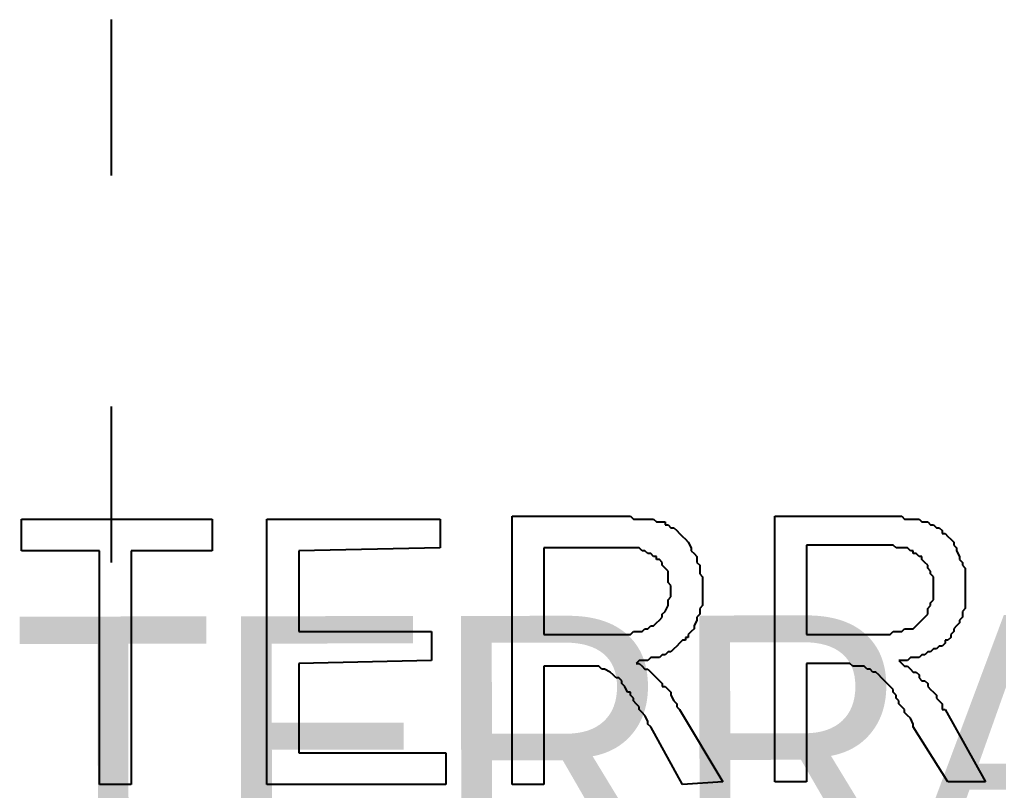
# Model space of a CAD drawing. Header units: millimetres. Extents: x 30 to 54214, y -4580 to 38782.
# Drawn here: x 19434 to 21430, y 5671 to 7242 of the extents above; entities that cross this region are included whole.
import ezdxf

# ---------------------------------------------------------------- set-up
doc = ezdxf.new("R2010")
doc.units = ezdxf.units.MM
doc.layers.add('A-ARCH-REF', color=8, linetype='CONTINUOUS')

msp = doc.modelspace()

# ---------------------------------------------------------------- linework, layer by layer
at = {"layer": 'A-ARCH-REF'}
for p, q in [((19620.3, 7241.7), (19620.3, 6923.9)), ((19620.3, 6453.2), (19620.3, 6135.4)), ((20438.3, 5682.3), (20438.3, 6229.5)), ((20438.3, 6229.5), (20650.1, 6229.5)), ((20650.1, 6229.5), (20661.9, 6229.5)), ((20661.9, 6229.5), (20667.7, 6229.5)), ((20667.7, 6229.5), (20679.5, 6229.5)), ((20679.5, 6229.5), (20685.4, 6223.7)), ((20973.7, 5688.2), (20973.7, 6229.5)), ((20973.7, 6229.5), (21191.4, 6229.5)), ((21191.4, 6229.5), (21197.3, 6229.5)), ((21197.3, 6229.5), (21209.1, 6229.5)), ((21209.1, 6229.5), (21215, 6229.5)), ((21215, 6229.5), (21220.9, 6229.5)), ((21220.9, 6229.5), (21232.6, 6229.5)), ((21232.6, 6229.5), (21238.5, 6223.7)), ((19437.9, 6158.9), (19437.9, 6223.7)), ((19437.9, 6223.7), (19826.3, 6223.7)), ((19826.3, 6223.7), (19826.3, 6158.9)), ((19938.1, 5682.3), (19938.1, 6223.7)), ((19938.1, 6223.7), (20291.1, 6223.7)), ((20291.1, 6223.7), (20291.1, 6164.8)), ((20685.4, 6223.7), (20691.3, 6223.7)), ((20691.3, 6223.7), (20697.2, 6223.7)), ((20697.2, 6223.7), (20708.9, 6223.7)), ((20708.9, 6223.7), (20714.8, 6223.7)), ((20714.8, 6223.7), (20720.7, 6223.7)), ((20720.7, 6223.7), (20726.6, 6223.7)), ((20726.6, 6223.7), (20732.5, 6217.8)), ((20732.5, 6217.8), (20738.4, 6217.8)), ((20738.4, 6217.8), (20744.2, 6217.8)), ((20744.2, 6217.8), (20750.1, 6217.8)), ((20750.1, 6217.8), (20750.1, 6211.9)), ((20750.1, 6211.9), (20756, 6211.9)), ((20756, 6211.9), (20761.9, 6206)), ((21238.5, 6223.7), (21244.4, 6223.7)), ((21244.4, 6223.7), (21250.3, 6223.7)), ((21250.3, 6223.7), (21256.2, 6223.7)), ((21256.2, 6223.7), (21262.1, 6223.7)), ((21262.1, 6223.7), (21267.9, 6223.7)), ((21267.9, 6223.7), (21273.8, 6217.8)), ((21273.8, 6217.8), (21279.7, 6217.8)), ((21279.7, 6217.8), (21285.6, 6217.8)), ((21285.6, 6217.8), (21291.5, 6211.9)), ((21291.5, 6211.9), (21297.4, 6211.9)), ((21297.4, 6211.9), (21303.2, 6206)), ((20761.9, 6206), (20767.8, 6206)), ((20767.8, 6206), (20773.7, 6200.1)), ((20773.7, 6200.1), (20779.5, 6194.2)), ((20779.5, 6194.2), (20785.4, 6188.4)), ((20785.4, 6188.4), (20791.3, 6182.5)), ((21303.2, 6206), (21309.1, 6206)), ((21309.1, 6206), (21315, 6200.1)), ((21315, 6200.1), (21315, 6194.2)), ((21315, 6194.2), (21320.9, 6194.2)), ((21320.9, 6194.2), (21326.8, 6188.4)), ((21326.8, 6188.4), (21332.7, 6182.5)), ((20791.3, 6182.5), (20797.2, 6176.6)), ((20797.2, 6176.6), (20803.1, 6164.8)), ((21191.4, 6170.7), (21038.5, 6170.7)), ((21038.5, 6170.7), (21038.5, 5988.3)), ((21197.3, 6170.7), (21191.4, 6170.7)), ((21209.1, 6170.7), (21197.3, 6170.7)), ((21215, 6170.7), (21209.1, 6170.7)), ((21220.9, 6164.8), (21215, 6170.7)), ((21332.7, 6182.5), (21338.6, 6176.6)), ((21338.6, 6176.6), (21338.6, 6170.7)), ((21338.6, 6170.7), (21344.4, 6164.8)), ((19596.8, 6158.9), (19437.9, 6158.9)), ((19596.8, 5682.3), (19596.8, 6158.9)), ((19826.3, 6158.9), (19661.5, 6158.9)), ((19661.5, 6158.9), (19661.5, 5682.3)), ((20291.1, 6164.8), (20002.8, 6158.9)), ((20002.8, 6158.9), (20002.8, 5994.2)), ((20656, 6164.8), (20503, 6164.8)), ((20503, 6164.8), (20503, 5988.3)), ((20661.9, 6164.8), (20656, 6164.8)), ((20667.7, 6164.8), (20661.9, 6164.8)), ((20679.5, 6164.8), (20667.7, 6164.8)), ((20685.4, 6164.8), (20679.5, 6164.8)), ((20691.3, 6164.8), (20685.4, 6164.8)), ((20697.2, 6164.8), (20691.3, 6164.8)), ((20703, 6158.9), (20697.2, 6164.8)), ((20708.9, 6158.9), (20703, 6158.9)), ((20714.8, 6153.1), (20708.9, 6158.9)), ((20720.7, 6153.1), (20714.8, 6153.1)), ((20726.6, 6147.2), (20720.7, 6153.1)), ((20803.1, 6164.8), (20803.1, 6158.9)), ((20803.1, 6158.9), (20809, 6153.1)), ((20809, 6153.1), (20814.8, 6147.2)), ((21226.8, 6164.8), (21220.9, 6164.8)), ((21238.5, 6164.8), (21226.8, 6164.8)), ((21244.4, 6164.8), (21238.5, 6164.8)), ((21250.3, 6158.9), (21244.4, 6164.8)), ((21256.2, 6158.9), (21250.3, 6158.9)), ((21256.2, 6153.1), (21256.2, 6158.9)), ((21262.1, 6153.1), (21256.2, 6153.1)), ((21267.9, 6147.2), (21262.1, 6153.1)), ((21344.4, 6164.8), (21344.4, 6158.9)), ((21344.4, 6158.9), (21350.3, 6147.2)), ((20732.5, 6147.2), (20726.6, 6147.2)), ((20732.5, 6141.3), (20732.5, 6147.2)), ((20738.4, 6141.3), (20732.5, 6141.3)), ((20744.2, 6135.4), (20738.4, 6141.3)), ((20744.2, 6129.5), (20744.2, 6135.4)), ((20750.1, 6123.6), (20744.2, 6129.5)), ((20814.8, 6147.2), (20814.8, 6141.3)), ((20814.8, 6141.3), (20814.8, 6135.4)), ((20814.8, 6135.4), (20820.7, 6129.5)), ((20820.7, 6129.5), (20820.7, 6123.6)), ((21273.8, 6147.2), (21267.9, 6147.2)), ((21273.8, 6141.3), (21273.8, 6147.2)), ((21279.7, 6135.4), (21273.8, 6141.3)), ((21285.6, 6129.5), (21279.7, 6135.4)), ((21285.6, 6123.6), (21285.6, 6129.5)), ((21350.3, 6147.2), (21350.3, 6141.3)), ((21350.3, 6141.3), (21356.2, 6135.4)), ((21356.2, 6135.4), (21356.2, 6129.5)), ((21356.2, 6129.5), (21362.1, 6123.6)), ((20756, 6117.7), (20750.1, 6123.6)), ((20756, 6111.9), (20756, 6117.7)), ((20756, 6100.1), (20756, 6111.9)), ((20820.7, 6123.6), (20820.7, 6111.9)), ((20820.7, 6111.9), (20826.6, 6106)), ((21291.5, 6117.7), (21285.6, 6123.6)), ((21291.5, 6111.9), (21291.5, 6117.7)), ((21297.4, 6106), (21291.5, 6111.9)), ((21362.1, 6123.6), (21362.1, 6117.7)), ((21362.1, 6117.7), (21362.1, 6106)), ((20756, 6094.2), (20756, 6100.1)), ((20761.9, 6088.3), (20756, 6094.2)), ((20761.9, 6082.4), (20761.9, 6088.3)), ((20826.6, 6106), (20826.6, 6100.1)), ((20826.6, 6100.1), (20826.6, 6094.2)), ((20826.6, 6094.2), (20826.6, 6082.4)), ((21297.4, 6094.2), (21297.4, 6106)), ((21297.4, 6088.3), (21297.4, 6094.2)), ((21297.4, 6082.4), (21297.4, 6088.3)), ((21362.1, 6106), (21362.1, 6100.1)), ((21362.1, 6100.1), (21362.1, 6094.2)), ((21362.1, 6094.2), (21362.1, 6082.4)), ((20761.9, 6070.7), (20761.9, 6082.4)), ((20761.9, 6064.8), (20761.9, 6070.7)), ((20826.6, 6082.4), (20826.6, 6070.7)), ((20826.6, 6070.7), (20826.6, 6064.8)), ((21297.4, 6076.6), (21297.4, 6082.4)), ((21297.4, 6064.8), (21297.4, 6076.6)), ((21362.1, 6082.4), (21362.1, 6070.7)), ((21362.1, 6070.7), (21362.1, 6064.8)), ((20756, 6058.9), (20761.9, 6064.8)), ((20756, 6053), (20756, 6058.9)), ((20756, 6047.1), (20756, 6053)), ((20826.6, 6064.8), (20826.6, 6058.9)), ((20826.6, 6058.9), (20826.6, 6047.1)), ((21291.5, 6053), (21297.4, 6058.9)), ((21291.5, 6047.1), (21291.5, 6053)), ((21297.4, 6058.9), (21297.4, 6064.8)), ((21362.1, 6064.8), (21362.1, 6058.9)), ((21362.1, 6058.9), (21362.1, 6053)), ((21362.1, 6053), (21362.1, 6041.2)), ((20744.2, 6029.5), (20750.1, 6035.4)), ((20744.2, 6023.6), (20744.2, 6029.5)), ((20750.1, 6035.4), (20756, 6047.1)), ((20820.7, 6029.5), (20814.8, 6023.6)), ((20826.6, 6047.1), (20820.7, 6041.2)), ((20820.7, 6041.2), (20820.7, 6035.4)), ((20820.7, 6035.4), (20820.7, 6029.5)), ((21279.7, 6023.6), (21285.6, 6029.5)), ((21285.6, 6041.2), (21291.5, 6047.1)), ((21285.6, 6035.4), (21285.6, 6041.2)), ((21285.6, 6029.5), (21285.6, 6035.4)), ((21362.1, 6041.2), (21356.2, 6035.4)), ((21356.2, 6035.4), (21356.2, 6029.5)), ((21356.2, 6029.5), (21356.2, 6023.6)), ((20726.6, 6005.9), (20732.5, 6011.8)), ((20732.5, 6011.8), (20738.4, 6017.7)), ((20738.4, 6017.7), (20744.2, 6023.6)), ((20814.8, 6017.7), (20809, 6005.9)), ((20814.8, 6023.6), (20814.8, 6017.7)), ((21262.1, 6005.9), (21267.9, 6011.8)), ((21267.9, 6011.8), (21273.8, 6017.7)), ((21273.8, 6017.7), (21279.7, 6023.6)), ((21350.3, 6011.8), (21344.4, 6005.9)), ((21356.2, 6023.6), (21350.3, 6017.7)), ((21350.3, 6017.7), (21350.3, 6011.8)), ((20002.8, 5994.2), (20273.5, 5994.2)), ((20273.5, 5994.2), (20273.5, 5935.3)), ((20679.5, 5988.3), (20685.4, 5994.2)), ((20685.4, 5994.2), (20691.3, 5994.2)), ((20691.3, 5994.2), (20697.2, 5994.2)), ((20697.2, 5994.2), (20703, 5994.2)), ((20703, 5994.2), (20708.9, 6000.1)), ((20708.9, 6000.1), (20714.8, 6000.1)), ((20714.8, 6000.1), (20720.7, 6005.9)), ((20720.7, 6005.9), (20726.6, 6005.9)), ((20803.1, 5994.2), (20797.2, 5988.3)), ((20809, 6000.1), (20803.1, 5994.2)), ((20809, 6005.9), (20809, 6000.1)), ((21209.1, 5988.3), (21215, 5994.2)), ((21215, 5994.2), (21220.9, 5994.2)), ((21220.9, 5994.2), (21226.8, 5994.2)), ((21226.8, 5994.2), (21232.6, 5994.2)), ((21232.6, 5994.2), (21238.5, 6000.1)), ((21238.5, 6000.1), (21244.4, 6000.1)), ((21244.4, 6000.1), (21256.2, 6000.1)), ((21256.2, 6000.1), (21262.1, 6005.9)), ((21338.6, 5994.2), (21332.7, 5988.3)), ((21344.4, 6005.9), (21338.6, 6000.1)), ((21338.6, 6000.1), (21338.6, 5994.2)), ((20503, 5988.3), (20638.3, 5988.3)), ((20638.3, 5988.3), (20650.1, 5988.3)), ((20650.1, 5988.3), (20656, 5988.3)), ((20656, 5988.3), (20661.9, 5988.3)), ((20661.9, 5988.3), (20673.6, 5988.3)), ((20673.6, 5988.3), (20679.5, 5988.3)), ((20779.5, 5970.6), (20773.7, 5964.8)), ((20785.4, 5976.5), (20779.5, 5970.6)), ((20791.3, 5976.5), (20785.4, 5976.5)), ((20797.2, 5982.4), (20791.3, 5982.4)), ((20791.3, 5982.4), (20791.3, 5976.5)), ((20797.2, 5988.3), (20797.2, 5982.4)), ((21038.5, 5988.3), (21179.7, 5988.3)), ((21179.7, 5988.3), (21185.6, 5988.3)), ((21185.6, 5988.3), (21191.4, 5988.3)), ((21191.4, 5988.3), (21203.2, 5988.3)), ((21203.2, 5988.3), (21209.1, 5988.3)), ((21320.9, 5970.6), (21315, 5964.8)), ((21326.8, 5976.5), (21320.9, 5976.5)), ((21320.9, 5976.5), (21320.9, 5970.6)), ((21332.7, 5982.4), (21326.8, 5976.5)), ((21332.7, 5988.3), (21332.7, 5982.4)), ((20756, 5953), (20750.1, 5947.1)), ((20761.9, 5953), (20756, 5953)), ((20767.8, 5958.9), (20761.9, 5953)), ((20773.7, 5964.8), (20767.8, 5958.9)), ((21285.6, 5953), (21279.7, 5947.1)), ((21291.5, 5953), (21285.6, 5953)), ((21297.4, 5958.9), (21291.5, 5953)), ((21303.2, 5958.9), (21297.4, 5958.9)), ((21309.1, 5964.8), (21303.2, 5958.9)), ((21315, 5964.8), (21309.1, 5964.8)), ((20273.5, 5935.3), (20002.8, 5929.4)), ((20002.8, 5929.4), (20002.8, 5747)), ((20697.2, 5935.3), (20691.3, 5929.4)), ((20691.3, 5929.4), (20697.2, 5929.4)), ((20708.9, 5935.3), (20697.2, 5935.3)), ((20697.2, 5929.4), (20703, 5923.6)), ((20714.8, 5935.3), (20708.9, 5935.3)), ((20720.7, 5941.2), (20714.8, 5935.3)), ((20726.6, 5941.2), (20720.7, 5941.2)), ((20738.4, 5941.2), (20726.6, 5941.2)), ((20744.2, 5947.1), (20738.4, 5941.2)), ((20750.1, 5947.1), (20744.2, 5947.1)), ((21114.9, 5929.4), (21038.5, 5929.4)), ((21038.5, 5929.4), (21038.5, 5688.2)), ((21126.7, 5929.4), (21114.9, 5929.4)), ((21132.6, 5923.6), (21126.7, 5929.4)), ((21232.6, 5935.3), (21226.8, 5935.3)), ((21226.8, 5935.3), (21232.6, 5929.4)), ((21238.5, 5935.3), (21232.6, 5935.3)), ((21232.6, 5929.4), (21238.5, 5923.6)), ((21244.4, 5935.3), (21238.5, 5935.3)), ((21250.3, 5941.2), (21244.4, 5935.3)), ((21262.1, 5941.2), (21250.3, 5941.2)), ((21267.9, 5941.2), (21262.1, 5941.2)), ((21273.8, 5947.1), (21267.9, 5941.2)), ((21279.7, 5947.1), (21273.8, 5947.1)), ((20573.6, 5923.6), (20503, 5923.6)), ((20503, 5923.6), (20503, 5682.3)), ((20579.5, 5923.6), (20573.6, 5923.6)), ((20585.4, 5923.6), (20579.5, 5923.6)), ((20597.1, 5923.6), (20585.4, 5923.6)), ((20603, 5923.6), (20597.1, 5923.6)), ((20608.9, 5923.6), (20603, 5923.6)), ((20614.8, 5923.6), (20608.9, 5923.6)), ((20620.7, 5917.7), (20614.8, 5923.6)), ((20626.5, 5917.7), (20620.7, 5917.7)), ((20638.3, 5911.8), (20626.5, 5917.7)), ((20644.2, 5905.9), (20638.3, 5911.8)), ((20703, 5923.6), (20708.9, 5917.7)), ((20708.9, 5917.7), (20714.8, 5917.7)), ((20714.8, 5917.7), (20720.7, 5911.8)), ((20720.7, 5911.8), (20726.6, 5905.9)), ((21138.5, 5923.6), (21132.6, 5923.6)), ((21144.4, 5923.6), (21138.5, 5923.6)), ((21150.3, 5923.6), (21144.4, 5923.6)), ((21156.1, 5923.6), (21150.3, 5923.6)), ((21162, 5917.7), (21156.1, 5923.6)), ((21167.9, 5917.7), (21162, 5917.7)), ((21173.8, 5911.8), (21167.9, 5917.7)), ((21179.7, 5911.8), (21173.8, 5911.8)), ((21185.6, 5905.9), (21179.7, 5911.8)), ((21238.5, 5923.6), (21244.4, 5923.6)), ((21244.4, 5923.6), (21250.3, 5917.7)), ((21250.3, 5917.7), (21256.2, 5911.8)), ((21256.2, 5911.8), (21262.1, 5911.8)), ((21262.1, 5911.8), (21267.9, 5905.9)), ((20650.1, 5900), (20644.2, 5905.9)), ((20656, 5900), (20650.1, 5900)), ((20661.9, 5894.1), (20656, 5900)), ((20661.9, 5888.3), (20661.9, 5894.1)), ((20726.6, 5905.9), (20732.5, 5900)), ((20732.5, 5900), (20738.4, 5894.1)), ((20738.4, 5894.1), (20744.2, 5888.3)), ((21191.4, 5900), (21185.6, 5905.9)), ((21197.3, 5894.1), (21191.4, 5900)), ((21203.2, 5888.3), (21197.3, 5894.1)), ((21267.9, 5905.9), (21267.9, 5900)), ((21267.9, 5900), (21273.8, 5894.1)), ((21273.8, 5894.1), (21279.7, 5894.1)), ((21279.7, 5894.1), (21285.6, 5888.3)), ((20667.7, 5882.4), (20661.9, 5888.3)), ((20673.6, 5870.6), (20667.7, 5882.4)), ((20679.5, 5870.6), (20673.6, 5870.6)), ((20679.5, 5864.7), (20679.5, 5870.6)), ((20744.2, 5888.3), (20744.2, 5882.4)), ((20744.2, 5882.4), (20750.1, 5882.4)), ((20750.1, 5882.4), (20756, 5876.5)), ((20756, 5876.5), (20761.9, 5870.6)), ((20761.9, 5870.6), (20761.9, 5864.7)), ((21209.1, 5882.4), (21203.2, 5888.3)), ((21215, 5876.5), (21209.1, 5882.4)), ((21215, 5870.6), (21215, 5876.5)), ((21220.9, 5864.7), (21215, 5870.6)), ((21285.6, 5888.3), (21285.6, 5882.4)), ((21285.6, 5882.4), (21291.5, 5876.5)), ((21291.5, 5876.5), (21297.4, 5870.6)), ((21297.4, 5870.6), (21303.2, 5864.7)), ((20685.4, 5858.8), (20679.5, 5864.7)), ((20685.4, 5852.9), (20685.4, 5858.8)), ((20691.3, 5847.1), (20685.4, 5852.9)), ((20761.9, 5864.7), (20767.8, 5852.9)), ((20767.8, 5852.9), (20773.7, 5847.1)), ((21220.9, 5858.8), (21220.9, 5864.7)), ((21226.8, 5852.9), (21220.9, 5858.8)), ((21226.8, 5847.1), (21226.8, 5852.9)), ((21303.2, 5864.7), (21303.2, 5858.8)), ((21303.2, 5858.8), (21309.1, 5852.9)), ((21309.1, 5852.9), (21315, 5847.1)), ((20697.2, 5841.2), (20691.3, 5847.1)), ((20697.2, 5835.3), (20697.2, 5841.2)), ((20703, 5829.4), (20697.2, 5835.3)), ((20708.9, 5823.5), (20703, 5829.4)), ((20773.7, 5847.1), (20773.7, 5841.2)), ((20773.7, 5841.2), (20779.5, 5835.3)), ((20779.5, 5835.3), (20867.8, 5688.2)), ((21232.6, 5841.2), (21226.8, 5847.1)), ((21238.5, 5835.3), (21232.6, 5841.2)), ((21238.5, 5829.4), (21238.5, 5835.3)), ((21244.4, 5823.5), (21238.5, 5829.4)), ((21315, 5847.1), (21315, 5835.3)), ((21315, 5835.3), (21320.9, 5835.3)), ((21320.9, 5835.3), (21403.3, 5688.2)), ((20714.8, 5811.8), (20708.9, 5823.5)), ((20714.8, 5805.9), (20714.8, 5811.8)), ((21250.3, 5817.6), (21244.4, 5823.5)), ((21256.2, 5805.9), (21250.3, 5817.6)), ((20720.7, 5800), (20714.8, 5805.9)), ((20785.4, 5682.3), (20720.7, 5800)), ((21256.2, 5800), (21256.2, 5805.9)), ((21326.8, 5688.2), (21256.2, 5800)), ((20002.8, 5747), (20302.9, 5747)), ((20302.9, 5747), (20302.9, 5682.3)), ((19661.5, 5682.3), (19596.8, 5682.3)), ((20302.9, 5682.3), (19938.1, 5682.3)), ((20503, 5682.3), (20438.3, 5682.3)), ((20867.8, 5688.2), (20785.4, 5682.3)), ((21038.5, 5688.2), (20973.7, 5688.2)), ((21403.3, 5688.2), (21326.8, 5688.2))]:
    msp.add_line(p, q, dxfattribs=at)

# ---------------------------------------------------------------- texts
msp.add_text('TERRACE', height=503.25, rotation=0.0934, dxfattribs=at).set_placement((19419.4, 5521.4))

doc.saveas('drawing.dxf')
